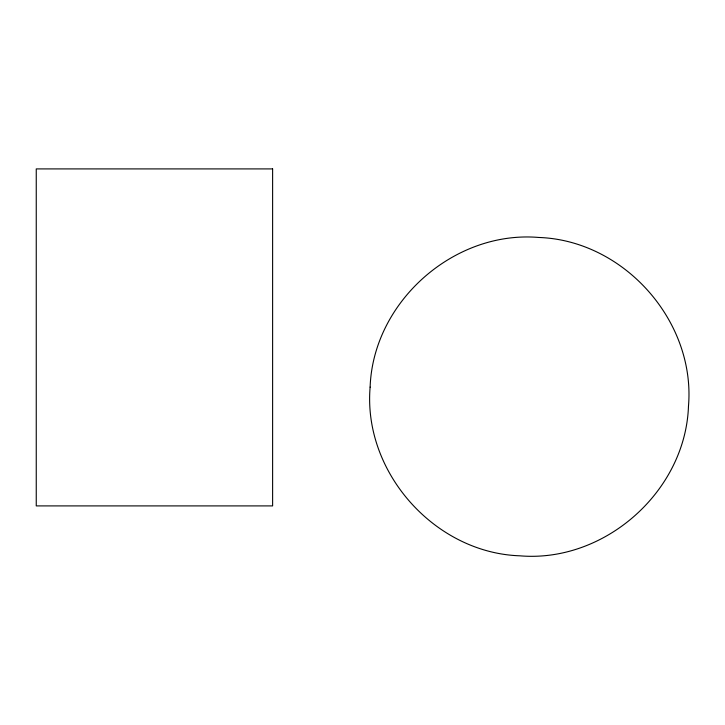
<?xml version="1.0" encoding="UTF-8"?>
<svg xmlns="http://www.w3.org/2000/svg" width="725" height="725" viewBox="0 0 725 725"><rect width="100%" height="100%" fill="white"/><g stroke="black" fill="none" stroke-linecap="round" stroke-linejoin="round"><path stroke-width="1.09" d="M370.122 387.114C362.89 472.038 434.583 552.858 519.771 555.812C604.695 563.044 685.515 491.36 688.478 406.172C695.701 321.238 624.017 240.419 538.829 237.465C453.895 230.233 373.076 301.926 370.122 387.114M272.618 168.907L36.25 168.907L36.25 505.905L272.618 505.905L272.618 168.907"/></g></svg>
